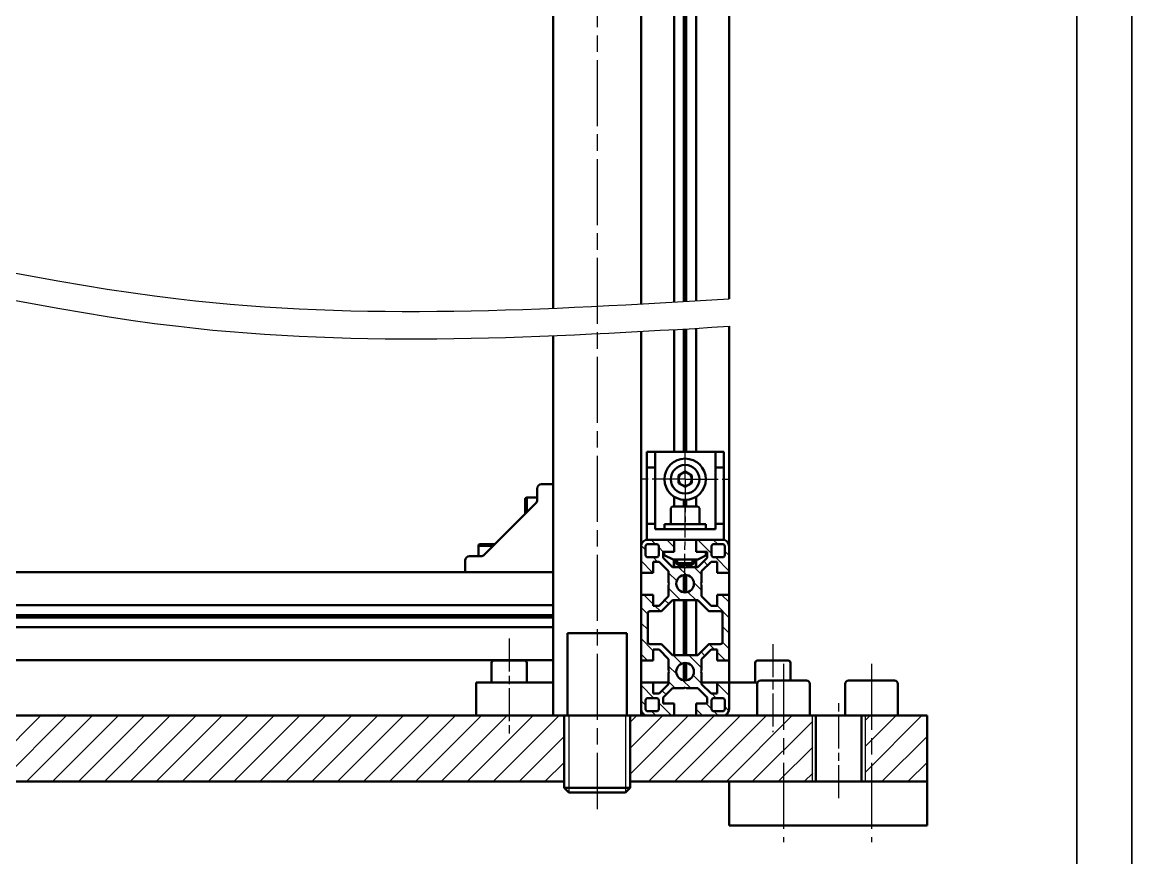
# Model space of a CAD drawing. Header units: millimetres. Extents: x 32504 to 36677, y 41990 to 42879.
# Drawn here: x 34936.8 to 35138.6, y 42396.6 to 42548.6 of the extents above; entities that cross this region are included whole.
import ezdxf

# ---------------------------------------------------------------- set-up
doc = ezdxf.new("R2010")
doc.units = ezdxf.units.MM
doc.linetypes.add('AM_ISO08W050', pattern=[18, 12, -1.5, 3, -1.5])
doc.linetypes.add('AM_ISO08W050x2', pattern=[9, 6, -0.75, 1.5, -0.75])
for name, color, linetype, lineweight in [('AM_0N', 7, 'Continuous', 50), ('AM_4N', 3, 'Continuous', 25), ('Duong_tam', 4, 'AM_ISO08W050', 25), ('Net_dam', 7, 'Continuous', 50), ('Net_manh', 3, 'Continuous', 25)]:
    doc.layers.add(name, color=color, linetype=linetype, lineweight=lineweight)

msp = doc.modelspace()

# ---------------------------------------------------------------- hatches: boundary and pattern name
at = {"layer": 'Net_manh'}
h = msp.add_hatch(dxfattribs=at)
h.set_pattern_fill('_U', color=256, scale=2, angle=315, pattern_type=0)
h.set_pattern_definition([(315, (40417.1464, 66832.2228), (1.41421356, 1.41421356), [])])
h.paths.add_polyline_path([(34748.3941, 42444.1331), (34748.3941, 42446.2182), (34748.2741, 42446.426), (34748.3941, 42446.6339), (34748.3941, 42448.7189), (34750.1013, 42450.426), (34751.1941, 42450.426), (34751.1941, 42448.426), (34753.2741, 42448.426, 0.41421356), (34753.3941, 42448.546), (34753.3941, 42453.226, 0.41421356), (34752.1941, 42454.426), (34747.5141, 42454.426, 0.41421356), (34747.3941, 42454.306), (34747.3941, 42452.226), (34749.3941, 42452.226), (34749.3941, 42451.1331), (34747.687, 42449.426), (34745.602, 42449.426), (34745.3936, 42449.3057), (34745.3923, 42448.026, -0.41454336), (34746.9941, 42446.426, -1), (34743.7941, 42446.426, -0.41388384), (34745.3923, 42448.026), (34745.3936, 42449.3063), (34745.1863, 42449.426), (34743.1013, 42449.426), (34741.3941, 42451.1331), (34741.3941, 42452.226), (34743.3941, 42452.226), (34743.3941, 42454.306, 0.41421356), (34743.2741, 42454.426), (34738.5941, 42454.426, 0.41421356), (34737.3941, 42453.226), (34737.3941, 42448.546, 0.41421356), (34737.5141, 42448.426), (34739.5941, 42448.426), (34739.5941, 42450.426), (34740.687, 42450.426), (34742.3941, 42448.7189), (34742.3941, 42446.6339), (34742.5141, 42446.426), (34742.3941, 42446.2182), (34742.3941, 42444.1331), (34740.687, 42442.426), (34739.5941, 42442.426), (34739.5941, 42444.426), (34737.5141, 42444.426, 0.41421356), (34737.3941, 42444.306), (34737.3941, 42432.546, 0.41421356), (34737.5141, 42432.426), (34739.5941, 42432.426), (34739.5941, 42434.426), (34740.687, 42434.426), (34742.3941, 42432.7189), (34742.3941, 42430.6339), (34742.5141, 42430.426), (34742.3941, 42430.2182), (34742.3941, 42428.1331), (34740.687, 42426.426), (34739.5941, 42426.426), (34739.5941, 42428.426), (34737.5141, 42428.426, 0.41421356), (34737.3941, 42428.306), (34737.3941, 42423.626, 0.41421356), (34738.5941, 42422.426), (34743.2741, 42422.426, 0.41421356), (34743.3941, 42422.546), (34743.3941, 42424.626), (34741.3941, 42424.626), (34741.3941, 42425.7189), (34743.1012, 42427.426), (34745.1863, 42427.426), (34745.3941, 42427.546), (34745.602, 42427.426), (34747.687, 42427.426), (34749.3941, 42425.7189), (34749.3941, 42424.626), (34747.3941, 42424.626), (34747.3941, 42422.546, 0.41421356), (34747.5141, 42422.426), (34752.1941, 42422.426, 0.41421356), (34753.3941, 42423.626), (34753.3941, 42428.306, 0.41421356), (34753.2741, 42428.426), (34751.1941, 42428.426), (34751.1941, 42426.426), (34750.1013, 42426.426), (34748.3941, 42428.1331), (34748.3941, 42430.2182), (34748.2741, 42430.426), (34748.3941, 42430.6339), (34748.3941, 42432.7189), (34750.1013, 42434.426), (34751.1941, 42434.426), (34751.1941, 42432.426), (34753.2741, 42432.426, 0.41421356), (34753.3941, 42432.546), (34753.3941, 42444.306, 0.41421356), (34753.2741, 42444.426), (34751.1941, 42444.426), (34751.1941, 42442.426), (34750.1013, 42442.426)])
h.paths.add_polyline_path([(34747.687, 42443.426), (34749.5699, 42441.5432, 0.19891249), (34749.8527, 42441.426), (34751.7941, 42441.426, -0.41421356), (34752.1941, 42441.026), (34752.1941, 42435.826, -0.41421356), (34751.7941, 42435.426), (34749.8527, 42435.426, 0.19891261), (34749.5699, 42435.3089), (34747.687, 42433.426), (34743.1013, 42433.426), (34741.2184, 42435.3089, 0.19891258), (34740.9356, 42435.426), (34738.9941, 42435.426, -0.41421356), (34738.5941, 42435.826), (34738.5941, 42441.026, -0.41421356), (34738.9941, 42441.426), (34740.9356, 42441.426, 0.19891267), (34741.2184, 42441.5432), (34743.1012, 42443.426)], flags=16)
h.paths.add_polyline_path([(34750.1941, 42451.626), (34750.1941, 42453.226, -0.41421356), (34750.5941, 42453.626), (34752.1941, 42453.626, -0.41421356), (34752.5941, 42453.226), (34752.5941, 42451.626, -0.41421356), (34752.1941, 42451.226), (34750.5941, 42451.226, -0.41421356)], flags=16)
h.paths.add_polyline_path([(34740.1941, 42451.226), (34738.5941, 42451.226, -0.41421356), (34738.1941, 42451.626), (34738.1941, 42453.226, -0.41421356), (34738.5941, 42453.626), (34740.1941, 42453.626, -0.41421356), (34740.5941, 42453.226), (34740.5941, 42451.626, -0.41421356)], flags=16)
h.paths.add_polyline_path([(34746.9941, 42430.426, -1), (34743.7941, 42430.426, -1)], flags=16)
h.paths.add_polyline_path([(34750.5941, 42425.626), (34752.1941, 42425.626, -0.41421356), (34752.5941, 42425.226), (34752.5941, 42423.626, -0.41421356), (34752.1941, 42423.226), (34750.5941, 42423.226, -0.41421356), (34750.1941, 42423.626), (34750.1941, 42425.226, -0.41421356)], flags=16)
h.paths.add_polyline_path([(34740.5941, 42425.226), (34740.5941, 42423.626, -0.41421356), (34740.1941, 42423.226), (34738.5941, 42423.226, -0.41421356), (34738.1941, 42423.626), (34738.1941, 42425.226, -0.41421356), (34738.5941, 42425.626), (34740.1941, 42425.626, -0.41421356)], flags=16)
h.paths.add_polyline_path([(35060.3941, 42446.2182), (35060.2741, 42446.426), (35060.3941, 42446.6339), (35060.3941, 42448.7189), (35062.1013, 42450.426), (35063.1941, 42450.426), (35063.1941, 42448.426), (35065.2741, 42448.426, 0.41421356), (35065.3941, 42448.546), (35065.3941, 42453.226, 0.38983445), (35064.2948, 42454.4218), (35059.4826, 42454.4218, 0.33823607), (35059.3941, 42454.306), (35059.3941, 42452.226), (35061.3941, 42452.226), (35061.3941, 42451.1331), (35059.687, 42449.426), (35057.602, 42449.426), (35057.3563, 42449.2842), (35057.3506, 42448.0254, -0.42220909), (35058.9941, 42446.426, -1), (35055.7941, 42446.426, -0.40626299), (35057.3506, 42448.0254), (35057.3565, 42449.3278), (35057.1863, 42449.426), (35055.1013, 42449.426), (35053.3941, 42451.1331), (35053.3941, 42452.226), (35055.3941, 42452.226), (35055.3941, 42454.306, 0.33823607), (35055.3057, 42454.4218), (35055.1096, 42454.4218), (35050.4935, 42454.4218, 0.38983445), (35049.3941, 42453.226), (35049.3941, 42448.546, 0.41421356), (35049.5141, 42448.426), (35051.5941, 42448.426), (35051.5941, 42450.426), (35052.687, 42450.426), (35054.3941, 42448.7189), (35054.3941, 42446.6339), (35054.5141, 42446.426), (35054.3941, 42446.2182), (35054.3941, 42444.1331), (35052.687, 42442.426), (35051.5941, 42442.426), (35051.5941, 42444.426), (35049.5141, 42444.426, 0.41421356), (35049.3941, 42444.306), (35049.3941, 42432.546, 0.41421356), (35049.5141, 42432.426), (35051.5941, 42432.426), (35051.5941, 42434.426), (35052.687, 42434.426), (35054.3941, 42432.7189), (35054.3941, 42430.6339), (35054.5141, 42430.426), (35054.3941, 42430.2182), (35054.3941, 42428.1331), (35052.687, 42426.426), (35051.5941, 42426.426), (35051.5941, 42428.426), (35049.5141, 42428.426, 0.41421356), (35049.3941, 42428.306), (35049.3941, 42423.626, 0.41421356), (35050.5941, 42422.426), (35055.2741, 42422.426, 0.41421356), (35055.3941, 42422.546), (35055.3941, 42424.626), (35053.3941, 42424.626), (35053.3941, 42425.7189), (35055.1012, 42427.426), (35057.1863, 42427.426), (35057.3941, 42427.546), (35057.602, 42427.426), (35059.687, 42427.426), (35061.3941, 42425.7189), (35061.3941, 42424.626), (35059.3941, 42424.626), (35059.3941, 42422.546, 0.41421356), (35059.5141, 42422.426), (35064.1941, 42422.426, 0.41421356), (35065.3941, 42423.626), (35065.3941, 42428.306, 0.41421356), (35065.2741, 42428.426), (35063.1941, 42428.426), (35063.1941, 42426.426), (35062.1013, 42426.426), (35060.3941, 42428.1331), (35060.3941, 42430.2182), (35060.2741, 42430.426), (35060.3941, 42430.6339), (35060.3941, 42432.7189), (35062.1013, 42434.426), (35063.1941, 42434.426), (35063.1941, 42432.426), (35065.2741, 42432.426, 0.41421356), (35065.3941, 42432.546), (35065.3941, 42444.306, 0.41421356), (35065.2741, 42444.426), (35063.1941, 42444.426), (35063.1941, 42442.426), (35062.1013, 42442.426), (35060.3941, 42444.1331)])
h.paths.add_polyline_path([(35059.687, 42443.426), (35061.5699, 42441.5432, 0.19891267), (35061.8527, 42441.426), (35063.7941, 42441.426, -0.41421356), (35064.1941, 42441.026), (35064.1941, 42435.826, -0.41421356), (35063.7941, 42435.426), (35061.8527, 42435.426, 0.19891258), (35061.5699, 42435.3089), (35059.687, 42433.426), (35055.1013, 42433.426), (35053.2184, 42435.3089, 0.19891261), (35052.9356, 42435.426), (35050.9941, 42435.426, -0.41421356), (35050.5941, 42435.826), (35050.5941, 42441.026, -0.41421356), (35050.9941, 42441.426), (35052.9356, 42441.426, 0.19891249), (35053.2184, 42441.5432), (35055.1012, 42443.426)], flags=16)
h.paths.add_polyline_path([(35062.1941, 42451.626), (35062.1941, 42453.226, -0.41421356), (35062.5941, 42453.626), (35064.1941, 42453.626, -0.41421356), (35064.5941, 42453.226), (35064.5941, 42451.626, -0.41421356), (35064.1941, 42451.226), (35062.5941, 42451.226, -0.41421356)], flags=16)
h.paths.add_polyline_path([(35052.1941, 42451.226), (35050.5941, 42451.226, -0.41421356), (35050.1941, 42451.626), (35050.1941, 42453.226, -0.41421356), (35050.5941, 42453.626), (35052.1941, 42453.626, -0.41421356), (35052.5941, 42453.226), (35052.5941, 42451.626, -0.41421356)], flags=16)
h.paths.add_polyline_path([(35058.9941, 42430.426, -1), (35055.7941, 42430.426, -1)], flags=16)
h.paths.add_polyline_path([(35062.5941, 42425.626), (35064.1941, 42425.626, -0.41421356), (35064.5941, 42425.226), (35064.5941, 42423.626, -0.41421356), (35064.1941, 42423.226), (35062.5941, 42423.226, -0.41421356), (35062.1941, 42423.626), (35062.1941, 42425.226, -0.41421356)], flags=16)
h.paths.add_polyline_path([(35052.5941, 42425.226), (35052.5941, 42423.626, -0.41421356), (35052.1941, 42423.226), (35050.5941, 42423.226, -0.41421356), (35050.1941, 42423.626), (35050.1941, 42425.226, -0.41421356), (35050.5941, 42425.626), (35052.1941, 42425.626, -0.41421356)], flags=16)
h = msp.add_hatch(dxfattribs=at)
h.set_pattern_fill('_U', color=256, scale=3.333333, angle=45, pattern_type=0)
h.set_pattern_definition([(45, (42600.9254, 66563.4668), (-2.3570226, 2.3570226), [])])
h.paths.add_polyline_path([(34701.458, 42422.426), (34701.458, 42410.426), (34712.658, 42410.426), (34712.658, 42422.426), (34708.2245, 42422.426)])
h.paths.add_polyline_path([(34722.1941, 42422.426), (34722.1941, 42410.426), (34755.3941, 42410.426), (34755.3941, 42422.426)])
h.paths.add_polyline_path([(34896.5941, 42410.426), (34896.5941, 42422.426), (34767.3941, 42422.426), (34767.3941, 42410.426)])
h.paths.add_polyline_path([(34906.1941, 42422.426), (34906.1941, 42410.426), (35035.3941, 42410.4336), (35035.3941, 42422.4336)])
h.paths.add_polyline_path([(35080.5941, 42410.426), (35080.5941, 42422.426), (35049.3941, 42422.426), (35047.3941, 42422.4336), (35047.3941, 42410.4336)])
h.paths.add_polyline_path([(35101.3941, 42410.426), (35101.3941, 42422.426), (35090.1941, 42422.426), (35090.1941, 42410.426)])

# ---------------------------------------------------------------- linework, layer by layer
at = {"layer": 'AM_0N'}
for p, q in [((35053.6696, 42457.2618), (35061.1896, 42457.2618)), ((35053.6696, 42456.3418), (35053.6696, 42457.2618)), ((35061.1896, 42457.2618), (35061.1896, 42456.3418)), ((35055.7587, 42450.826), (35055.7587, 42450.1327)), ((35055.7587, 42450.1327), (35056.0655, 42449.826)), ((35058.9587, 42450.1327), (35055.7587, 42450.1327)), ((35058.652, 42449.826), (35056.0655, 42449.826)), ((35058.9587, 42450.826), (35058.9587, 42450.1327)), ((35074.0949, 42422.426), (35073.3587, 42422.426)), ((35081.2949, 42422.426), (35080.5587, 42422.426)), ((35090.0949, 42422.426), (35089.3587, 42422.426)), ((35036.253, 42408.426), (35035.3941, 42409.2848)), ((35035.3941, 42409.2848), (35047.3941, 42409.2848)), ((35047.3941, 42409.2848), (35046.5353, 42408.426)), ((35036.253, 42408.426), (35046.5353, 42408.426))]:
    msp.add_line(p, q, dxfattribs=at)
msp.add_circle((35057.3941, 42465.4218), 3.76, dxfattribs=at)
at = {"layer": 'AM_4N'}
for p, q in [((35056.0655, 42449.826), (35056.0655, 42450.826)), ((35058.652, 42449.826), (35058.652, 42450.826)), ((35036.253, 42422.426), (35036.253, 42408.426)), ((35046.5353, 42422.426), (35046.5353, 42408.426))]:
    msp.add_line(p, q, dxfattribs=at)
at = {"layer": 'Duong_tam'}
for p, q in [((35041.3941, 42775.6698), (35041.3941, 42405.426)), ((35075.2949, 42431.826), (35075.2949, 42399.426)), ((35091.2949, 42431.826), (35091.2949, 42399.426))]:
    msp.add_line(p, q, dxfattribs=at)
at = {"layer": 'Duong_tam', "linetype": 'AM_ISO08W050x2'}
for p, q in [((35057.3941, 42465.4218), (35057.3941, 42473.1818)), ((35057.3941, 42465.4218), (35049.6341, 42465.4218)), ((35057.3941, 42465.4218), (35065.1541, 42465.4218)), ((35057.3941, 42465.4218), (35057.3941, 42457.6618)), ((35057.3407, 42445.8261), (35057.4122, 42461.6618)), ((35025.3941, 42436.426), (35025.3941, 42418.426)), ((35073.3587, 42435.426), (35073.3587, 42419.426)), ((35085.3268, 42407.426), (35085.3268, 42425.426))]:
    msp.add_line(p, q, dxfattribs=at)
at = {"layer": 'Net_dam', "lineweight": 35}
msp.add_line((35138.6398, 42027.6315), (35138.6398, 42868.6315), dxfattribs=at)
at = {"layer": 'Net_dam'}
for p, q in [((35065.3941, 42720.8238), (35065.3941, 42498.2301)), ((35049.3941, 42497.3084), (35049.3941, 42717.9746)), ((35057.602, 42497.7723), (35057.602, 42719.41)), ((35059.3941, 42497.8767), (35059.3941, 42719.7303)), ((35033.3941, 42715.4746), (35033.3941, 42496.532)), ((35057.1863, 42497.7482), (35057.1863, 42619.0502)), ((35057.3941, 42497.7602), (35057.3941, 42619.0502)), ((35055.3941, 42497.6449), (35055.3941, 42613.8502)), ((35049.3941, 42422.426), (35049.3941, 42492.32)), ((35055.3941, 42470.426), (35055.3941, 42492.6564)), ((35057.1863, 42470.426), (35057.1863, 42492.7597)), ((35057.3941, 42470.426), (35057.3941, 42492.7717)), ((35057.602, 42470.426), (35057.602, 42492.7838)), ((35059.3941, 42470.426), (35059.3941, 42492.8882)), ((35065.3941, 42493.2416), (35065.3941, 42453.226)), ((35033.3941, 42491.5435), (35033.3941, 42422.426)), ((35051.9296, 42470.4218), (35050.4296, 42470.4218)), ((35050.4296, 42470.4218), (35050.4296, 42469.6218)), ((35050.4296, 42469.6218), (35050.4296, 42467.5532)), ((35051.9296, 42469.6218), (35051.9296, 42470.4218)), ((35062.9296, 42470.4218), (35051.9296, 42470.4218)), ((35051.9296, 42467.5532), (35051.9296, 42469.6218)), ((35064.4296, 42470.4218), (35062.9296, 42470.4218)), ((35062.9296, 42470.4218), (35062.9296, 42469.6218)), ((35062.9296, 42469.6218), (35062.9296, 42467.5532)), ((35064.4296, 42470.4218), (35064.4296, 42469.6218)), ((35064.4296, 42469.6218), (35064.4296, 42467.5532)), ((35050.4296, 42467.5532), (35051.9296, 42467.5532)), ((35050.4296, 42466.9875), (35050.4296, 42467.5532)), ((35050.4296, 42466.9875), (35050.4296, 42457.5761)), ((35051.9296, 42467.5532), (35051.9296, 42466.9875)), ((35051.9296, 42457.5761), (35051.9296, 42466.9875)), ((35057.3941, 42466.8121), (35056.1901, 42466.1169)), ((35056.1901, 42464.7267), (35056.1901, 42466.1169)), ((35057.3941, 42466.8121), (35058.5981, 42466.1169)), ((35058.5981, 42466.1169), (35058.5981, 42464.7267)), ((35062.9296, 42467.5532), (35064.4296, 42467.5532)), ((35062.9296, 42466.9875), (35062.9296, 42467.5532)), ((35062.9296, 42466.9875), (35062.9296, 42457.5761)), ((35064.4296, 42467.5532), (35064.4296, 42466.9875)), ((35064.4296, 42466.9875), (35064.4296, 42457.5761)), ((35030.4741, 42461.6353), (35030.4741, 42463.7039)), ((35031.2741, 42464.5039), (35033.3941, 42464.5039)), ((35056.1901, 42464.7267), (35057.3941, 42464.0315)), ((35057.3941, 42464.0315), (35058.5981, 42464.7267)), ((35028.2741, 42459.1039), (35028.2741, 42461.7839)), ((35030.4741, 42462.1039), (35028.5941, 42462.1039)), ((35028.5941, 42462.1039), (35028.5941, 42459.4239)), ((35055.3941, 42460.4618), (35055.3941, 42462.2378)), ((35057.1863, 42461.684), (35057.1863, 42460.4618)), ((35057.3941, 42461.6671), (35057.3941, 42460.4618)), ((35057.602, 42461.6618), (35057.602, 42460.4618)), ((35059.3941, 42462.1206), (35059.3941, 42460.4618)), ((35020.8285, 42451.6582), (35030.2398, 42461.0696)), ((35054.802, 42457.2618), (35054.802, 42460.1418)), ((35055.122, 42460.4618), (35059.682, 42460.4618)), ((35060.002, 42460.1418), (35060.002, 42457.2618)), ((35050.4296, 42457.3418), (35050.4296, 42457.5761)), ((35051.9296, 42457.5761), (35051.9296, 42457.3418)), ((35062.9296, 42457.3418), (35062.9296, 42457.5761)), ((35064.4296, 42457.5761), (35064.4296, 42457.3418)), ((35050.4296, 42457.3418), (35050.4296, 42456.5418)), ((35051.9296, 42457.3418), (35050.4296, 42457.3418)), ((35050.4296, 42456.5418), (35050.4296, 42454.4218)), ((35051.9296, 42456.5418), (35051.9296, 42457.3418)), ((35051.9296, 42456.5418), (35051.9296, 42456.3418)), ((35051.9296, 42456.3418), (35062.9296, 42456.3418)), ((35062.9296, 42457.3418), (35062.9296, 42456.5418)), ((35064.4296, 42457.3418), (35062.9296, 42457.3418)), ((35062.9296, 42456.3418), (35062.9296, 42456.5418)), ((35064.4296, 42457.3418), (35064.4296, 42456.5418)), ((35064.4296, 42456.5418), (35064.4296, 42454.3532)), ((35020.1141, 42453.6239), (35022.7941, 42453.6239)), ((35055.1096, 42454.4218), (35050.4296, 42454.4218)), ((35052.1941, 42453.626), (35050.5941, 42453.626)), ((35059.3496, 42454.4218), (35055.1096, 42454.4218)), ((35055.3941, 42454.306), (35055.3941, 42454.426)), ((35055.3941, 42452.226), (35055.3941, 42454.306)), ((35064.2948, 42454.4218), (35059.3496, 42454.4218)), ((35059.3941, 42454.306), (35059.3941, 42454.426)), ((35059.3941, 42454.306), (35059.3941, 42452.226)), ((35064.1941, 42453.626), (35062.5941, 42453.626)), ((35018.1941, 42451.4239), (35020.2628, 42451.4239)), ((35019.7941, 42453.3039), (35019.7941, 42451.4239)), ((35022.4741, 42453.3039), (35019.7941, 42453.3039)), ((35049.3941, 42453.226), (35049.3941, 42448.546)), ((35050.1941, 42453.226), (35050.1941, 42451.626)), ((35052.5941, 42451.626), (35052.5941, 42453.226)), ((35053.3941, 42452.226), (35055.3941, 42452.226)), ((35053.3941, 42451.1331), (35053.3941, 42452.226)), ((35053.5587, 42452.226), (35053.5587, 42451.5892)), ((35053.5587, 42451.5892), (35055.2483, 42450.826)), ((35059.3941, 42452.226), (35061.3941, 42452.226)), ((35061.1587, 42451.5763), (35059.7061, 42450.826)), ((35061.1587, 42452.226), (35061.1587, 42451.5763)), ((35061.3941, 42452.226), (35061.3941, 42451.1331)), ((35062.1941, 42453.226), (35062.1941, 42451.626)), ((35064.5941, 42451.626), (35064.5941, 42453.226)), ((35065.3941, 42448.546), (35065.3941, 42453.226)), ((35017.3941, 42448.5039), (35017.3941, 42450.6239)), ((35050.5941, 42451.226), (35052.1941, 42451.226)), ((35051.5941, 42450.426), (35052.687, 42450.426)), ((35051.5941, 42448.426), (35051.5941, 42450.426)), ((35052.687, 42450.426), (35054.3941, 42448.7189)), ((35055.1013, 42449.426), (35053.3941, 42451.1331)), ((35057.1863, 42449.426), (35055.1013, 42449.426)), ((35057.3587, 42450.826), (35055.2483, 42450.826)), ((35055.3587, 42450.826), (35055.3587, 42449.426)), ((35055.3941, 42449.426), (35055.3941, 42450.826)), ((35057.3587, 42450.826), (35055.7587, 42450.826)), ((35057.3941, 42449.306), (35057.1863, 42449.426)), ((35057.3587, 42450.826), (35059.7061, 42450.826)), ((35057.3587, 42450.826), (35058.9587, 42450.826)), ((35057.602, 42449.426), (35057.3941, 42449.306)), ((35059.687, 42449.426), (35057.602, 42449.426)), ((35058.9587, 42450.1327), (35058.652, 42449.826)), ((35059.3587, 42450.826), (35059.3587, 42449.426)), ((35059.3941, 42449.426), (35059.3941, 42450.826)), ((35061.3941, 42451.1331), (35059.687, 42449.426)), ((35060.3941, 42448.7189), (35062.1013, 42450.426)), ((35062.1013, 42450.426), (35063.1941, 42450.426)), ((35062.5941, 42451.226), (35064.1941, 42451.226)), ((35063.1941, 42450.426), (35063.1941, 42448.426)), ((34918.3294, 42448.5039), (35033.3941, 42448.5039)), ((35033.3941, 42448.5039), (35017.3941, 42448.5039)), ((35049.5141, 42448.426), (35051.5941, 42448.426)), ((35054.3941, 42448.7189), (35054.3941, 42446.6339)), ((35057.1863, 42444.8396), (35057.1863, 42448.0125)), ((35057.3941, 42444.826), (35057.3941, 42448.026)), ((35057.602, 42444.8396), (35057.602, 42448.0125)), ((35060.3941, 42446.6339), (35060.3941, 42448.7189)), ((35063.1941, 42448.426), (35065.2741, 42448.426)), ((35065.3941, 42444.306), (35065.3941, 42448.546)), ((35054.3941, 42446.6339), (35054.5141, 42446.426)), ((35054.5141, 42446.426), (35054.3941, 42446.2182)), ((35054.3941, 42446.2182), (35054.3941, 42444.1331)), ((35060.2741, 42446.426), (35060.3941, 42446.6339)), ((35060.3941, 42446.2182), (35060.2741, 42446.426)), ((35060.3941, 42444.1331), (35060.3941, 42446.2182)), ((35049.3941, 42444.306), (35049.3941, 42432.546)), ((35051.5941, 42444.426), (35049.5141, 42444.426)), ((35051.5941, 42442.426), (35051.5941, 42444.426)), ((35054.3941, 42444.1331), (35052.687, 42442.426)), ((35055.1012, 42443.426), (35053.2184, 42441.5432)), ((35059.687, 42443.426), (35055.1012, 42443.426)), ((35055.3941, 42433.426), (35055.3941, 42443.426)), ((35057.1863, 42433.426), (35057.1863, 42443.426)), ((35057.3941, 42433.426), (35057.3941, 42443.426)), ((35057.602, 42433.426), (35057.602, 42443.426)), ((35059.3941, 42433.426), (35059.3941, 42443.426)), ((35061.5699, 42441.5432), (35059.687, 42443.426)), ((35062.1013, 42442.426), (35060.3941, 42444.1331)), ((35063.1941, 42444.426), (35063.1941, 42442.426)), ((35065.2741, 42444.426), (35063.1941, 42444.426)), ((35065.3941, 42432.546), (35065.3941, 42444.306)), ((34920.0693, 42442.5039), (35033.3941, 42442.5039)), ((35052.9356, 42441.426), (35050.9941, 42441.426)), ((35052.687, 42442.426), (35051.5941, 42442.426)), ((35063.7941, 42441.426), (35061.8527, 42441.426)), ((35063.1941, 42442.426), (35062.1013, 42442.426)), ((34920.1905, 42440.7117), (35033.3941, 42440.7117)), ((34920.1935, 42440.5039), (35033.3941, 42440.5039)), ((34920.1941, 42440.296), (35033.3941, 42440.296)), ((35050.5941, 42441.026), (35050.5941, 42435.826)), ((35064.1941, 42435.826), (35064.1941, 42441.026)), ((34920.1132, 42438.5039), (35033.3941, 42438.5039)), ((35035.9982, 42437.426), (35035.9982, 42422.426)), ((35035.9982, 42437.426), (35046.8217, 42437.426)), ((35046.8217, 42437.426), (35046.8217, 42422.426)), ((35050.9941, 42435.426), (35052.9356, 42435.426)), ((35053.2184, 42435.3089), (35055.1013, 42433.426)), ((35059.687, 42433.426), (35061.5699, 42435.3089)), ((35061.8527, 42435.426), (35063.7941, 42435.426)), ((35051.5941, 42434.426), (35052.687, 42434.426)), ((35051.5941, 42432.426), (35051.5941, 42434.426)), ((35052.687, 42434.426), (35054.3941, 42432.7189)), ((35055.1013, 42433.426), (35059.687, 42433.426)), ((35060.3941, 42432.7189), (35062.1013, 42434.426)), ((35062.1013, 42434.426), (35063.1941, 42434.426)), ((35063.1941, 42434.426), (35063.1941, 42432.426)), ((34918.6712, 42432.5039), (35033.3941, 42432.5039)), ((35022.1941, 42432.026), (35022.1941, 42428.426)), ((35022.5941, 42432.426), (35025.3941, 42432.426)), ((35025.3941, 42432.426), (35028.1941, 42432.426)), ((35028.5941, 42428.426), (35028.5941, 42432.026)), ((35049.5141, 42432.426), (35051.5941, 42432.426)), ((35054.3941, 42432.7189), (35054.3941, 42430.6339)), ((35057.1863, 42428.8396), (35057.1863, 42432.0125)), ((35057.3941, 42428.826), (35057.3941, 42432.026)), ((35057.602, 42428.8396), (35057.602, 42432.0125)), ((35060.3941, 42430.6339), (35060.3941, 42432.7189)), ((35063.1941, 42432.426), (35065.2741, 42432.426)), ((35065.3941, 42428.426), (35065.3941, 42432.546)), ((35070.1587, 42428.426), (35070.1587, 42432.026)), ((35073.3587, 42432.426), (35070.5587, 42432.426)), ((35076.1587, 42432.426), (35073.3587, 42432.426)), ((35076.5587, 42432.026), (35076.5587, 42428.826)), ((35054.3941, 42430.6339), (35054.5141, 42430.426)), ((35054.5141, 42430.426), (35054.3941, 42430.2182)), ((35054.3941, 42430.2182), (35054.3941, 42428.1331)), ((35060.2741, 42430.426), (35060.3941, 42430.6339)), ((35060.3941, 42430.2182), (35060.2741, 42430.426)), ((35060.3941, 42428.1331), (35060.3941, 42430.2182)), ((35076.5587, 42428.826), (35076.5587, 42431.0183)), ((35019.3941, 42422.426), (35019.3941, 42428.426)), ((35019.3941, 42428.426), (35033.3941, 42428.426)), ((35049.3941, 42428.426), (35049.5141, 42428.426)), ((35049.3941, 42428.306), (35049.3941, 42423.626)), ((35051.5941, 42428.426), (35049.5141, 42428.426)), ((35051.5941, 42426.426), (35051.5941, 42428.426)), ((35051.5941, 42428.426), (35054.3941, 42428.426)), ((35054.3941, 42428.1331), (35052.687, 42426.426)), ((35053.3941, 42425.7189), (35055.1012, 42427.426)), ((35055.1012, 42427.426), (35057.1863, 42427.426)), ((35057.1863, 42427.426), (35057.3941, 42427.546)), ((35057.3941, 42427.546), (35057.602, 42427.426)), ((35057.602, 42427.426), (35059.687, 42427.426)), ((35059.687, 42427.426), (35061.3941, 42425.7189)), ((35060.3941, 42428.426), (35063.1941, 42428.426)), ((35062.1013, 42426.426), (35060.3941, 42428.1331)), ((35063.1941, 42428.426), (35063.1941, 42426.426)), ((35065.2741, 42428.426), (35063.1941, 42428.426)), ((35065.2741, 42428.426), (35070.3893, 42428.426)), ((35065.3941, 42423.626), (35065.3941, 42428.306)), ((35070.4949, 42422.426), (35070.4949, 42428.186)), ((35075.2949, 42428.826), (35071.1349, 42428.826)), ((35079.4549, 42428.826), (35075.2949, 42428.826)), ((35079.4549, 42428.826), (35076.4949, 42428.826)), ((35080.0949, 42428.186), (35080.0949, 42422.426)), ((35080.0949, 42428.186), (35080.0949, 42422.426)), ((35086.4949, 42422.426), (35086.4949, 42428.186)), ((35091.2949, 42428.826), (35087.1349, 42428.826)), ((35095.4549, 42428.826), (35091.2949, 42428.826)), ((35096.0949, 42428.186), (35096.0949, 42422.426)), ((35050.1941, 42425.226), (35050.1941, 42423.626)), ((35052.1941, 42425.626), (35050.5941, 42425.626)), ((35052.687, 42426.426), (35051.5941, 42426.426)), ((35052.5941, 42423.626), (35052.5941, 42425.226)), ((35053.3941, 42424.626), (35053.3941, 42425.7189)), ((35061.3941, 42425.7189), (35061.3941, 42424.626)), ((35063.1941, 42426.426), (35062.1013, 42426.426)), ((35062.1941, 42425.226), (35062.1941, 42423.626)), ((35064.1941, 42425.626), (35062.5941, 42425.626)), ((35064.5941, 42423.626), (35064.5941, 42425.226)), ((35050.5941, 42423.226), (35052.1941, 42423.226)), ((35055.3941, 42424.626), (35053.3941, 42424.626)), ((35055.3941, 42422.546), (35055.3941, 42424.626)), ((35059.3941, 42424.626), (35059.3941, 42422.546)), ((35061.3941, 42424.626), (35059.3941, 42424.626)), ((35062.5941, 42423.226), (35064.1941, 42423.226)), ((35049.3941, 42422.426), (34905.5941, 42422.426)), ((35035.3941, 42422.4412), (35035.3941, 42410.426)), ((35047.3941, 42422.426), (35035.3941, 42422.426)), ((35035.3941, 42422.426), (35035.3941, 42410.426)), ((35035.3941, 42422.426), (35047.3941, 42422.426)), ((35035.6941, 42422.426), (35047.0941, 42422.426)), ((35047.0941, 42422.426), (35035.6941, 42422.426)), ((35047.3941, 42422.4412), (35047.3941, 42410.426)), ((35047.3941, 42422.426), (35047.3941, 42410.426)), ((35081.1941, 42422.426), (35049.3941, 42422.426)), ((35050.5941, 42422.426), (35055.2741, 42422.426)), ((35059.5141, 42422.426), (35064.1941, 42422.426)), ((35074.0949, 42422.426), (35078.0645, 42422.426)), ((35076.5891, 42422.426), (35081.3587, 42422.426)), ((35076.5891, 42422.426), (35081.2949, 42422.426)), ((35081.3941, 42422.426), (35076.6245, 42422.426)), ((35081.1763, 42422.426), (35081.1763, 42410.426)), ((35081.2949, 42422.426), (35094.0645, 42422.426)), ((35081.3941, 42422.426), (35089.3941, 42422.426)), ((35090.1268, 42422.426), (35085.3268, 42422.426)), ((35094.1638, 42422.426), (35089.3941, 42422.426)), ((35089.4773, 42422.426), (35089.4773, 42410.426)), ((35101.3941, 42422.426), (35089.5941, 42422.426)), ((35090.0949, 42422.426), (35094.0645, 42422.426)), ((35101.3941, 42410.426), (35101.3941, 42422.426)), ((35035.3941, 42410.426), (34906.1941, 42410.426)), ((35035.3941, 42409.2848), (35035.3941, 42410.426)), ((35035.3941, 42409.2848), (35035.3941, 42410.426)), ((35080.5941, 42410.426), (35047.3941, 42410.426)), ((35047.3941, 42409.2848), (35047.3941, 42410.426)), ((35047.3941, 42409.2848), (35047.3941, 42410.426)), ((35065.3941, 42402.426), (35065.3941, 42410.426)), ((35090.0949, 42410.426), (35080.5587, 42410.426)), ((35080.5941, 42410.426), (35090.1941, 42410.426)), ((35101.3941, 42410.426), (35090.1941, 42410.426)), ((35101.3941, 42410.426), (35101.3941, 42402.426)), ((35036.253, 42408.426), (35046.5353, 42408.426)), ((35046.5353, 42408.426), (35036.253, 42408.426)), ((35036.253, 42408.426), (35046.5353, 42408.426)), ((35065.3941, 42402.426), (35101.3941, 42402.426))]:
    msp.add_line(p, q, dxfattribs=at)
at = {"layer": 'Net_dam', "lineweight": 35}
for points in [[(33949.6398, 42027.6315), (33949.6398, 42868.6315), (35138.6398, 42868.6315), (35138.6398, 42027.6315), (33949.6398, 42027.6315)], [(33969.6398, 42037.6315), (33969.6398, 42858.6315), (35128.6398, 42858.6315), (35128.6398, 42037.6315)]]:
    msp.add_lwpolyline(points, close=True, dxfattribs=at)
at = {"layer": 'Net_dam'}
for centre, radius in [((35057.3941, 42465.4218), 2.6), ((35057.3941, 42446.426), 1.6), ((35057.3941, 42430.426), 1.6)]:
    msp.add_circle(centre, radius, dxfattribs=at)
for centre, radius, start, end in [((35057.3941, 42465.4218), 1.204, 120, 180), ((35057.3941, 42465.4218), 1.204, 60, 120), ((35057.3941, 42465.4218), 1.204, 0, 60), ((35031.2741, 42463.7039), 0.8, 90, 180), ((35057.3941, 42465.4218), 1.204, 180, 240), ((35057.3941, 42465.4218), 1.204, 240, 300), ((35057.3941, 42465.4218), 1.204, 300, 0), ((35028.5941, 42461.7839), 0.32, 90, 180), ((35029.6741, 42461.6353), 0.8, 315, 0), ((35055.122, 42460.1418), 0.32, 90, 180), ((35059.682, 42460.1418), 0.32, 0, 90), ((35020.1141, 42453.3039), 0.32, 90, 180), ((35050.5941, 42453.226), 1.2, 90, 180), ((35050.5941, 42453.226), 0.4, 90, 180), ((35052.1941, 42453.226), 0.4, 0, 90), ((35055.2741, 42454.306), 0.12, 0, 90), ((35059.5141, 42454.306), 0.12, 90, 180), ((35062.5941, 42453.226), 0.4, 90, 180), ((35064.1941, 42453.226), 1.2, 0, 90), ((35064.1941, 42453.226), 0.4, 0, 90), ((35018.1941, 42450.6239), 0.8, 90, 180), ((35020.2628, 42452.2239), 0.8, 270, 315), ((35050.5941, 42451.626), 0.4, 180, 270), ((35052.1941, 42451.626), 0.4, 270, 0), ((35062.5941, 42451.626), 0.4, 180, 270), ((35064.1941, 42451.626), 0.4, 270, 0), ((35049.5141, 42448.546), 0.12, 180, 270), ((35065.2741, 42448.546), 0.12, 270, 0), ((35049.5141, 42444.306), 0.12, 90, 180), ((35065.2741, 42444.306), 0.12, 0, 90), ((35050.9941, 42441.026), 0.4, 90, 180), ((35052.9356, 42441.826), 0.4, 270, 315.000027), ((35061.8527, 42441.826), 0.4, 224.999933, 270), ((35063.7941, 42441.026), 0.4, 0, 90), ((35050.9941, 42435.826), 0.4, 180, 270), ((35052.9356, 42435.026), 0.4, 44.999946, 90), ((35061.8527, 42435.026), 0.4, 90, 135.000047), ((35063.7941, 42435.826), 0.4, 270, 0), ((35022.5941, 42432.026), 0.4, 90, 180), ((35028.1941, 42432.026), 0.4, 0, 90), ((35049.5141, 42432.546), 0.12, 180, 270), ((35065.2741, 42432.546), 0.12, 270, 0), ((35070.5587, 42432.026), 0.4, 90, 180), ((35076.1587, 42432.026), 0.4, 0, 90), ((35049.5141, 42428.306), 0.12, 90, 180), ((35065.2741, 42428.306), 0.12, 0, 90), ((35071.1349, 42428.186), 0.64, 90, 180), ((35079.4549, 42428.186), 0.64, 0, 90), ((35079.4549, 42428.186), 0.64, 0, 90), ((35087.1349, 42428.186), 0.64, 90, 180), ((35095.4549, 42428.186), 0.64, 0, 90), ((35050.5941, 42425.226), 0.4, 90, 180), ((35052.1941, 42425.226), 0.4, 0, 90), ((35062.5941, 42425.226), 0.4, 90, 180), ((35064.1941, 42425.226), 0.4, 0, 90), ((35050.5941, 42423.626), 1.2, 180, 270), ((35050.5941, 42423.626), 0.4, 180, 270), ((35052.1941, 42423.626), 0.4, 270, 0), ((35062.5941, 42423.626), 0.4, 180, 270), ((35064.1941, 42423.626), 1.2, 270, 0), ((35064.1941, 42423.626), 0.4, 270, 0), ((35055.2741, 42422.546), 0.12, 270, 0), ((35059.5141, 42422.546), 0.12, 180, 270)]:
    msp.add_arc(centre, radius, start, end, dxfattribs=at)
at = {"layer": 'Net_manh'}
for p, q in [((35035.3941, 42422.426), (35035.3941, 42410.426)), ((35035.3941, 42422.426), (35035.3941, 42410.426)), ((35047.3941, 42422.426), (35047.3941, 42410.426)), ((35047.3941, 42422.426), (35047.3941, 42410.426)), ((35080.5268, 42422.426), (35080.5268, 42410.426)), ((35090.1268, 42422.426), (35090.1268, 42410.426))]:
    msp.add_line(p, q, dxfattribs=at)
for points in [[(34737.3941, 42485.5376), (34828.5394, 42515.693), (34965.2214, 42498.2301), (35065.3941, 42498.2301)], [(34737.3941, 42480.5492), (34828.5394, 42510.7045), (34965.2214, 42493.2416), (35065.3941, 42493.2416)]]:
    msp.add_spline(points, degree=3, dxfattribs=at)

doc.saveas('drawing.dxf')
